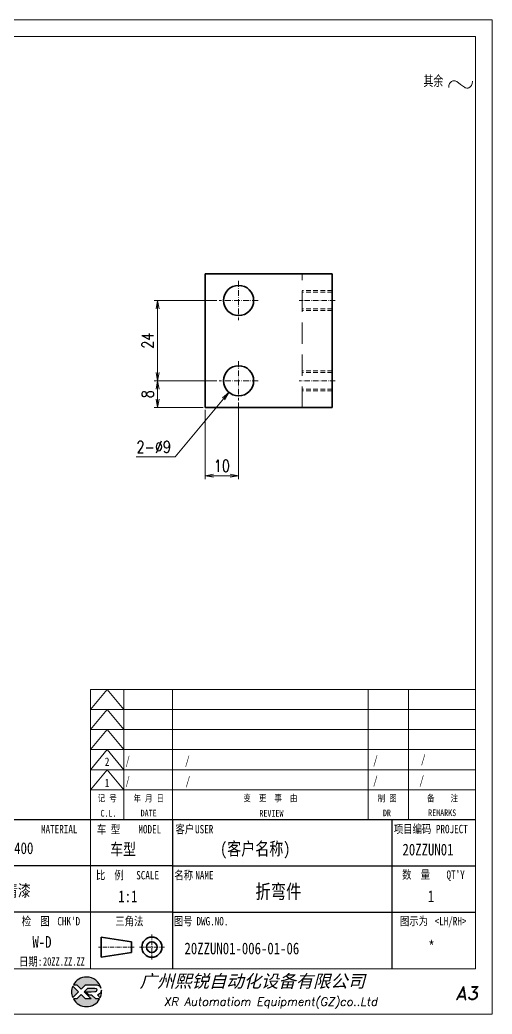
# Model space of a CAD drawing. Header units: millimetres. Extents: x 1333 to 142399, y -42879 to -5704.
# Drawn here: x 74299 to 74440.1, y -9398.6 to -9101.6 of the extents above; entities that cross this region are included whole.
import ezdxf
from ezdxf.enums import TextEntityAlignment as Align

# ---------------------------------------------------------------- set-up
doc = ezdxf.new("R2010")
doc.units = ezdxf.units.MM
doc.header["$LTSCALE"] = 0.5
for name, pattern in [('AM_ISO02W050x2', [3.75, 3, -0.75]), ('AM_ISO08W050x2', [9, 6, -0.75, 1.5, -0.75]), ('CENTER', [2, 1.25, -0.25, 0.25, -0.25]), ('DASHDOT', [18.5, 12, -3, 0.5, -3]), ('DASHED', [19.05, 12.7, -6.35]), ('DOT2', [0.125, 0, -0.125])]:
    doc.linetypes.add(name, pattern=pattern)
for name, color, linetype in [('DIM', 3, 'Continuous'), ('layer 1', 7, 'Continuous'), ('图\\M+19E79\\M+195B6\\M+18E9A', 7, 'Continuous'), ('图号', 7, 'Continuous'), ('图名', 7, 'Continuous'), ('数量', 7, 'Continuous'), ('材质', 7, 'Continuous'), ('表面处理', 7, 'Continuous'), ('车型', 7, 'Continuous')]:
    doc.layers.add(name, color=color, linetype=linetype)
for name, color, linetype, lineweight in [('中心线', 2, 'AM_ISO08W050x2', 18), ('图框', 7, 'Continuous', 18), ('标注线', 3, 'Continuous', 18), ('粗实线', 7, 'Continuous', 35), ('虚线', 1, 'AM_ISO02W050x2', 18)]:
    doc.layers.add(name, color=color, linetype=linetype, lineweight=lineweight)
doc.layers.add('打印', color=7, linetype='Continuous', lineweight=15, plot=False)
doc.layers.add('打印-禁用', color=7, linetype='Continuous', lineweight=15, plot=False)
doc.styles.add('DIM', font='romans.shx', dxfattribs={"width": 0.8, "bigfont": 'bigfont.shx'})
doc.styles.add('STYLE1', font='')
doc.styles.add('国标', font='simfang.ttf', dxfattribs={"width": 0.8})
doc.styles.add('机械长仿宋', font='gbenor.shx', dxfattribs={"height": 1, "bigfont": 'gbcbig.shx'})
doc.styles.add('标题\\M+18E9A', font='romand.shx', dxfattribs={"oblique": 10, "bigfont": 'bigfont.shx'})
doc.styles.get('STYLE1').set_extended_font_data('SimSun')
doc.dimstyles.new('XR 1-1$0', dxfattribs={"dimtxt": 3.5, "dimasz": 2.5, "dimexe": 1, "dimexo": 0.625, "dimgap": 1.2, "dimtad": 1, "dimzin": 9, "dimdsep": 46, "dimtxsty": 'DIM', "dimblk": 'OPEN', "dimcen": 0, "dimclrd": 8, "dimclre": 8, "dimclrt": 2, "dimazin": 2, "dimtfac": 0.5, "dimtmove": 0, "dimatfit": 3, "dimldrblk": 'OPEN', "dimfxl": 0, "dimtolj": 2, "dimlwd": 18, "dimlwe": 18, "dimarcsym": 0})
doc.dimstyles.new('XR 1-1$3', dxfattribs={"dimtxt": 3.5, "dimasz": 2.5, "dimexe": 1, "dimexo": 0.625, "dimgap": 1.2, "dimtad": 1, "dimtoh": 1, "dimdsep": 46, "dimtxsty": 'DIM', "dimblk": 'OPEN', "dimcen": 0, "dimclrd": 8, "dimclre": 8, "dimclrt": 2, "dimazin": 2, "dimtfac": 0.5, "dimtofl": 0, "dimtmove": 0, "dimatfit": 3, "dimldrblk": 'OPEN', "dimfxl": 0, "dimtolj": 2, "dimlwd": 18, "dimlwe": 18, "dimarcsym": 0})

# ---------------------------------------------------------------- blocks, each defined once
blk = doc.blocks.new('XR')
at = {"true_color": 0xfc8000}
h = blk.add_hatch(color=30, dxfattribs=at)
h.set_gradient(color1=(252, 128, 0), rotation=240, one_color=1, tint=1, name='INVCURVED')
edge = h.paths.add_edge_path()
edge.add_spline(control_points=[(-434.18, -5928.47), (-433.9, -5928.74), (-433.63, -5929.01), (-433.63, -5929.01), (-433.63, -5929.01), (-433.63, -5929.01), (-433.36, -5928.74), (-433.09, -5928.47)], knot_values=[0.5625, 0.5625, 0.5625, 0.5625, 0.625, 0.625, 0.625, 0.625, 0.6875, 0.6875, 0.6875, 0.6875], degree=3, periodic=0)
edge.add_spline(control_points=[(-433.09, -5928.47), (-432.82, -5928.2), (-432.54, -5927.93), (-432.54, -5927.93), (-432.54, -5927.93), (-432.54, -5927.93), (-432.04, -5927.93), (-431.53, -5927.93)], knot_values=[0.4375, 0.4375, 0.4375, 0.4375, 0.5, 0.5, 0.5, 0.5, 0.5625, 0.5625, 0.5625, 0.5625], degree=3, periodic=0)
edge.add_spline(control_points=[(-431.53, -5927.93), (-431.03, -5927.93), (-430.52, -5927.93), (-430.52, -5927.93), (-430.52, -5927.93), (-430, -5927.93), (-429.43, -5927.96), (-429.01, -5928.33)], knot_values=[0.25, 0.25, 0.25, 0.25, 0.3125, 0.3125, 0.3125, 0.3125, 0.4375, 0.4375, 0.4375, 0.4375], degree=3, periodic=0)
edge.add_spline(control_points=[(-429.01, -5928.33), (-428.88, -5928.44), (-428.78, -5928.59), (-428.71, -5928.75)], knot_values=[0.125, 0.125, 0.125, 0.125, 0.25, 0.25, 0.25, 0.25], degree=3, periodic=0)
edge.add_spline(control_points=[(-428.71, -5928.75), (-429.13, -5927.18), (-430.58, -5926.02), (-432.31, -5926.02)], knot_values=[0, 0, 0, 0, 0.125, 0.125, 0.125, 0.125], degree=3, periodic=0)
edge.add_spline(control_points=[(-432.31, -5926.02), (-433.72, -5926.02), (-434.94, -5926.79), (-435.58, -5927.93)], knot_values=[0.875, 0.875, 0.875, 0.875, 1, 1, 1, 1], degree=3, periodic=0)
edge.add_spline(control_points=[(-435.58, -5927.93), (-435.58, -5927.93), (-434.72, -5927.93), (-434.72, -5927.93), (-434.72, -5927.93), (-434.72, -5927.93), (-434.45, -5928.2), (-434.18, -5928.47)], knot_values=[0.6875, 0.6875, 0.6875, 0.6875, 0.8125, 0.8125, 0.8125, 0.8125, 0.875, 0.875, 0.875, 0.875], degree=3, periodic=0)
edge = h.paths.add_edge_path()
edge.add_spline(control_points=[(-434.79, -5929.26), (-435.04, -5929.02), (-435.34, -5928.72), (-435.54, -5928.53)], knot_values=[0.562504, 0.562504, 0.562504, 0.562504, 0.656252, 0.656252, 0.656252, 0.656252], degree=3, periodic=0)
edge.add_spline(control_points=[(-435.54, -5928.53), (-435.67, -5928.4), (-435.76, -5928.31), (-435.76, -5928.31), (-435.76, -5928.31), (-435.94, -5928.74), (-436.03, -5929.21), (-436.03, -5929.71)], knot_values=[0.25, 0.25, 0.25, 0.25, 0.312504, 0.312504, 0.312504, 0.312504, 0.562504, 0.562504, 0.562504, 0.562504], degree=3, periodic=0)
edge.add_spline(control_points=[(-436.03, -5929.71), (-436.03, -5930.2), (-435.94, -5930.67), (-435.76, -5931.1), (-435.76, -5931.1), (-435.4, -5930.75), (-435.05, -5930.4)], knot_values=[0.874998, 0.874998, 0.874998, 0.874998, 1.124998, 1.124998, 1.124998, 1.25, 1.25, 1.25, 1.25], degree=3, periodic=0)
edge.add_spline(control_points=[(-435.05, -5930.4), (-434.7, -5930.05), (-434.34, -5929.71), (-434.34, -5929.71), (-434.34, -5929.71), (-434.34, -5929.71), (-434.34, -5929.71), (-434.34, -5929.71)], knot_values=[0.749878, 0.749878, 0.749878, 0.749878, 0.874875, 0.874875, 0.874875, 0.874875, 0.874998, 0.874998, 0.874998, 0.874998], degree=3, periodic=0)
edge.add_spline(control_points=[(-434.34, -5929.71), (-434.34, -5929.71), (-434.34, -5929.71), (-434.34, -5929.71)], knot_values=[0.749634, 0.749634, 0.749634, 0.749634, 0.749817, 0.749817, 0.749817, 0.749817], degree=3, periodic=0)
edge.add_spline(control_points=[(-434.35, -5929.7), (-434.35, -5929.7), (-434.35, -5929.7), (-434.35, -5929.7)], knot_values=[0.738281, 0.738281, 0.738281, 0.738281, 0.742188, 0.742188, 0.742188, 0.742188], degree=3, periodic=0)
edge.add_spline(control_points=[(-434.35, -5929.7), (-434.36, -5929.69), (-434.37, -5929.68), (-434.38, -5929.67)], knot_values=[0.726563, 0.726563, 0.726563, 0.726563, 0.738281, 0.738281, 0.738281, 0.738281], degree=3, periodic=0)
edge.add_spline(control_points=[(-434.38, -5929.67), (-434.38, -5929.66), (-434.39, -5929.65), (-434.4, -5929.65)], knot_values=[0.718751, 0.718751, 0.718751, 0.718751, 0.726563, 0.726563, 0.726563, 0.726563], degree=3, periodic=0)
edge.add_spline(control_points=[(-434.4, -5929.65), (-434.42, -5929.63), (-434.45, -5929.6), (-434.47, -5929.58)], knot_values=[0.703126, 0.703126, 0.703126, 0.703126, 0.718751, 0.718751, 0.718751, 0.718751], degree=3, periodic=0)
edge.add_spline(control_points=[(-434.47, -5929.58), (-434.5, -5929.55), (-434.53, -5929.52), (-434.56, -5929.49)], knot_values=[0.687501, 0.687501, 0.687501, 0.687501, 0.703126, 0.703126, 0.703126, 0.703126], degree=3, periodic=0)
edge.add_spline(control_points=[(-434.56, -5929.49), (-434.63, -5929.42), (-434.71, -5929.35), (-434.79, -5929.26)], knot_values=[0.656252, 0.656252, 0.656252, 0.656252, 0.687501, 0.687501, 0.687501, 0.687501], degree=3, periodic=0)
at = {"true_color": 0x0348ff}
h = blk.add_hatch(color=160, dxfattribs=at)
h.set_gradient(color1=(3, 72, 255), color2=(0, 41, 153), one_color=1, tint=0.3, name='HEMISPHERICAL')
edge = h.paths.add_edge_path()
edge.add_spline(control_points=[(-432.54, -5929.67), (-432.26, -5929.95), (-431.94, -5930.23), (-431.66, -5930.51), (-431.66, -5930.51), (-431.66, -5930.51), (-431.66, -5930.51), (-431.66, -5930.51)], knot_values=[0.736842, 0.736842, 0.736842, 0.736842, 0.789474, 0.789474, 0.789474, 0.789474, 0.802633, 0.802633, 0.802633, 0.802633], degree=3, periodic=0)
edge.add_spline(control_points=[(-431.66, -5930.51), (-431.65, -5930.51), (-431.65, -5930.52), (-431.65, -5930.52)], knot_values=[0.802633, 0.802633, 0.802633, 0.802633, 0.815791, 0.815791, 0.815791, 0.815791], degree=3, periodic=0)
edge.add_spline(control_points=[(-431.65, -5930.52), (-431.64, -5930.53), (-431.64, -5930.53), (-431.64, -5930.53)], knot_values=[0.815791, 0.815791, 0.815791, 0.815791, 0.82237, 0.82237, 0.82237, 0.82237], degree=3, periodic=0)
edge.add_spline(control_points=[(-431.64, -5930.53), (-431.64, -5930.53), (-431.64, -5930.53), (-431.63, -5930.54)], knot_values=[0.82237, 0.82237, 0.82237, 0.82237, 0.828949, 0.828949, 0.828949, 0.828949], degree=3, periodic=0)
edge.add_spline(control_points=[(-431.63, -5930.54), (-431.63, -5930.54), (-431.63, -5930.54), (-431.63, -5930.54), (-431.63, -5930.54), (-431.63, -5930.54), (-431.59, -5930.54), (-431.52, -5930.54)], knot_values=[0.841901, 0.841901, 0.841901, 0.841901, 0.842105, 0.842105, 0.842105, 0.842105, 0.855264, 0.855264, 0.855264, 0.855264], degree=3, periodic=0)
edge.add_spline(control_points=[(-431.52, -5930.54), (-431.46, -5930.54), (-431.38, -5930.54), (-431.3, -5930.54)], knot_values=[0.855264, 0.855264, 0.855264, 0.855264, 0.868422, 0.868422, 0.868422, 0.868422], degree=3, periodic=0)
edge.add_spline(control_points=[(-431.3, -5930.54), (-431.26, -5930.54), (-431.22, -5930.54), (-431.18, -5930.54)], knot_values=[0.868422, 0.868422, 0.868422, 0.868422, 0.875, 0.875, 0.875, 0.875], degree=3, periodic=0)
edge.add_spline(control_points=[(-431.18, -5930.54), (-431.14, -5930.54), (-431.1, -5930.54), (-431.07, -5930.54)], knot_values=[0.875, 0.875, 0.875, 0.875, 0.881579, 0.881579, 0.881579, 0.881579], degree=3, periodic=0)
edge.add_spline(control_points=[(-431.07, -5930.54), (-431.05, -5930.54), (-431.04, -5930.54), (-431.03, -5930.54)], knot_values=[0.881579, 0.881579, 0.881579, 0.881579, 0.884869, 0.884869, 0.884869, 0.884869], degree=3, periodic=0)
edge.add_spline(control_points=[(-431.03, -5930.54), (-431.02, -5930.54), (-431, -5930.54), (-431, -5930.54)], knot_values=[0.884869, 0.884869, 0.884869, 0.884869, 0.888158, 0.888158, 0.888158, 0.888158], degree=3, periodic=0)
edge.add_spline(control_points=[(-431, -5930.54), (-430.99, -5930.54), (-430.99, -5930.54), (-430.98, -5930.54)], knot_values=[0.888158, 0.888158, 0.888158, 0.888158, 0.889803, 0.889803, 0.889803, 0.889803], degree=3, periodic=0)
edge.add_spline(control_points=[(-430.98, -5930.54), (-430.98, -5930.54), (-430.98, -5930.54), (-430.97, -5930.54)], knot_values=[0.889803, 0.889803, 0.889803, 0.889803, 0.891447, 0.891447, 0.891447, 0.891447], degree=3, periodic=0)
edge.add_spline(control_points=[(-430.97, -5930.54), (-430.97, -5930.54), (-430.97, -5930.54), (-430.97, -5930.54)], knot_values=[0.891447, 0.891447, 0.891447, 0.891447, 0.89227, 0.89227, 0.89227, 0.89227], degree=3, periodic=0)
edge.add_spline(control_points=[(-430.97, -5930.54), (-430.97, -5930.54), (-430.97, -5930.54), (-430.97, -5930.54)], knot_values=[0.89227, 0.89227, 0.89227, 0.89227, 0.893092, 0.893092, 0.893092, 0.893092], degree=3, periodic=0)
edge.add_spline(control_points=[(-430.97, -5930.54), (-430.97, -5930.54), (-430.97, -5930.54), (-430.97, -5930.54)], knot_values=[0.893092, 0.893092, 0.893092, 0.893092, 0.893503, 0.893503, 0.893503, 0.893503], degree=3, periodic=0)
edge.add_spline(control_points=[(-430.97, -5930.54), (-430.97, -5930.54), (-430.97, -5930.54), (-430.97, -5930.54)], knot_values=[0.893503, 0.893503, 0.893503, 0.893503, 0.893914, 0.893914, 0.893914, 0.893914], degree=3, periodic=0)
edge.add_spline(control_points=[(-430.97, -5930.54), (-430.97, -5930.54), (-430.97, -5930.54), (-430.97, -5930.54)], knot_values=[0.893914, 0.893914, 0.893914, 0.893914, 0.89412, 0.89412, 0.89412, 0.89412], degree=3, periodic=0)
edge.add_spline(control_points=[(-430.97, -5930.54), (-430.97, -5930.54), (-430.97, -5930.54), (-430.97, -5930.54)], knot_values=[0.89412, 0.89412, 0.89412, 0.89412, 0.894326, 0.894326, 0.894326, 0.894326], degree=3, periodic=0)
edge.add_spline(control_points=[(-430.97, -5930.54), (-430.97, -5930.54), (-430.97, -5930.54), (-430.97, -5930.54)], knot_values=[0.894428, 0.894428, 0.894428, 0.894428, 0.894531, 0.894531, 0.894531, 0.894531], degree=3, periodic=0)
edge.add_spline(control_points=[(-430.97, -5930.54), (-430.97, -5930.54), (-430.97, -5930.54), (-430.97, -5930.54)], knot_values=[0.894531, 0.894531, 0.894531, 0.894531, 0.894583, 0.894583, 0.894583, 0.894583], degree=3, periodic=0)
edge.add_spline(control_points=[(-430.97, -5930.54), (-430.97, -5930.54), (-430.97, -5930.54), (-430.97, -5930.54), (-430.97, -5930.54), (-430.97, -5930.54), (-430.73, -5930.78), (-430.49, -5931.01)], knot_values=[0.894685, 0.894685, 0.894685, 0.894685, 0.894737, 0.894737, 0.894737, 0.894737, 0.921052, 0.921052, 0.921052, 0.921052], degree=3, periodic=0)
edge.add_spline(control_points=[(-430.49, -5931.01), (-430.26, -5931.24), (-430.02, -5931.48), (-430.02, -5931.48)], knot_values=[0.921052, 0.921052, 0.921052, 0.921052, 0.947368, 0.947368, 0.947368, 0.947368], degree=3, periodic=0)
edge.add_spline(control_points=[(-430.02, -5931.48), (-430.02, -5931.48), (-430.02, -5931.48), (-430.02, -5931.48)], knot_values=[0.947522, 0.947522, 0.947522, 0.947522, 0.947573, 0.947573, 0.947573, 0.947573], degree=3, periodic=0)
edge.add_spline(control_points=[(-430.02, -5931.48), (-430.02, -5931.48), (-430.02, -5931.48), (-430.02, -5931.48)], knot_values=[0.947573, 0.947573, 0.947573, 0.947573, 0.947676, 0.947676, 0.947676, 0.947676], degree=3, periodic=0)
edge.add_spline(control_points=[(-430.02, -5931.48), (-430.02, -5931.48), (-430.02, -5931.48), (-430.02, -5931.48)], knot_values=[0.947676, 0.947676, 0.947676, 0.947676, 0.947779, 0.947779, 0.947779, 0.947779], degree=3, periodic=0)
edge.add_spline(control_points=[(-430.02, -5931.48), (-430.02, -5931.48), (-430.02, -5931.48), (-430.02, -5931.48)], knot_values=[0.947779, 0.947779, 0.947779, 0.947779, 0.947984, 0.947984, 0.947984, 0.947984], degree=3, periodic=0)
edge.add_spline(control_points=[(-430.02, -5931.48), (-430.02, -5931.48), (-430.02, -5931.48), (-430.02, -5931.48)], knot_values=[0.947984, 0.947984, 0.947984, 0.947984, 0.94819, 0.94819, 0.94819, 0.94819], degree=3, periodic=0)
edge.add_spline(control_points=[(-430.02, -5931.48), (-430.02, -5931.48), (-430.02, -5931.48), (-430.02, -5931.48)], knot_values=[0.94819, 0.94819, 0.94819, 0.94819, 0.948601, 0.948601, 0.948601, 0.948601], degree=3, periodic=0)
edge.add_spline(control_points=[(-430.02, -5931.48), (-430.02, -5931.48), (-430.02, -5931.48), (-430.02, -5931.48)], knot_values=[0.948601, 0.948601, 0.948601, 0.948601, 0.949012, 0.949012, 0.949012, 0.949012], degree=3, periodic=0)
edge.add_spline(control_points=[(-430.02, -5931.48), (-430.02, -5931.48), (-430.01, -5931.48), (-430.01, -5931.48)], knot_values=[0.949012, 0.949012, 0.949012, 0.949012, 0.949834, 0.949834, 0.949834, 0.949834], degree=3, periodic=0)
edge.add_spline(control_points=[(-430.01, -5931.48), (-430.01, -5931.48), (-430.01, -5931.48), (-430.01, -5931.48)], knot_values=[0.949834, 0.949834, 0.949834, 0.949834, 0.950657, 0.950657, 0.950657, 0.950657], degree=3, periodic=0)
edge.add_spline(control_points=[(-430.01, -5931.48), (-430.01, -5931.48), (-430, -5931.48), (-430, -5931.48)], knot_values=[0.950657, 0.950657, 0.950657, 0.950657, 0.952301, 0.952301, 0.952301, 0.952301], degree=3, periodic=0)
edge.add_spline(control_points=[(-430, -5931.48), (-429.99, -5931.48), (-429.98, -5931.48), (-429.98, -5931.48)], knot_values=[0.952301, 0.952301, 0.952301, 0.952301, 0.953946, 0.953946, 0.953946, 0.953946], degree=3, periodic=0)
edge.add_spline(control_points=[(-429.98, -5931.48), (-429.96, -5931.48), (-429.95, -5931.48), (-429.93, -5931.48)], knot_values=[0.953946, 0.953946, 0.953946, 0.953946, 0.957236, 0.957236, 0.957236, 0.957236], degree=3, periodic=0)
edge.add_spline(control_points=[(-429.93, -5931.48), (-429.91, -5931.48), (-429.89, -5931.48), (-429.87, -5931.48)], knot_values=[0.957236, 0.957236, 0.957236, 0.957236, 0.960525, 0.960525, 0.960525, 0.960525], degree=3, periodic=0)
edge.add_spline(control_points=[(-429.87, -5931.48), (-429.82, -5931.48), (-429.77, -5931.48), (-429.71, -5931.48)], knot_values=[0.960525, 0.960525, 0.960525, 0.960525, 0.967104, 0.967104, 0.967104, 0.967104], degree=3, periodic=0)
edge.add_spline(control_points=[(-429.71, -5931.48), (-429.65, -5931.48), (-429.59, -5931.48), (-429.53, -5931.48)], knot_values=[0.967104, 0.967104, 0.967104, 0.967104, 0.973683, 0.973683, 0.973683, 0.973683], degree=3, periodic=0)
edge.add_spline(control_points=[(-429.53, -5931.48), (-429.41, -5931.48), (-429.29, -5931.48), (-429.19, -5931.48)], knot_values=[0.973683, 0.973683, 0.973683, 0.973683, 0.98684, 0.98684, 0.98684, 0.98684], degree=3, periodic=0)
edge.add_spline(control_points=[(-429.19, -5931.48), (-429.1, -5931.48), (-429.04, -5931.48), (-429.04, -5931.48), (-429.67, -5932.62), (-430.9, -5933.39), (-432.31, -5933.39)], knot_values=[0.98684, 0.98684, 0.98684, 0.98684, 1, 1, 1, 1.052632, 1.052632, 1.052632, 1.052632], degree=3, periodic=0)
edge.add_spline(control_points=[(-432.31, -5933.39), (-433.72, -5933.39), (-434.94, -5932.62), (-435.58, -5931.48), (-435.58, -5931.48), (-435.58, -5931.48), (-435.36, -5931.48), (-435.15, -5931.48)], knot_values=[0.052632, 0.052632, 0.052632, 0.052632, 0.105263, 0.105263, 0.105263, 0.105263, 0.131579, 0.131579, 0.131579, 0.131579], degree=3, periodic=0)
edge.add_spline(control_points=[(-435.15, -5931.48), (-434.93, -5931.48), (-434.72, -5931.48), (-434.72, -5931.48), (-434.72, -5931.48), (-434.72, -5931.48), (-434.45, -5931.21), (-434.18, -5930.94)], knot_values=[0.131579, 0.131579, 0.131579, 0.131579, 0.157895, 0.157895, 0.157895, 0.157895, 0.184211, 0.184211, 0.184211, 0.184211], degree=3, periodic=0)
edge.add_spline(control_points=[(-434.18, -5930.94), (-433.9, -5930.67), (-433.63, -5930.4), (-433.63, -5930.4), (-433.63, -5930.4), (-433.63, -5930.4), (-433.36, -5930.67), (-433.09, -5930.94)], knot_values=[0.184211, 0.184211, 0.184211, 0.184211, 0.210526, 0.210526, 0.210526, 0.210526, 0.236842, 0.236842, 0.236842, 0.236842], degree=3, periodic=0)
edge.add_spline(control_points=[(-433.09, -5930.94), (-432.82, -5931.21), (-432.54, -5931.48), (-432.54, -5931.48), (-432.54, -5931.48), (-432.54, -5931.48), (-432.19, -5931.48), (-431.83, -5931.48)], knot_values=[0.236842, 0.236842, 0.236842, 0.236842, 0.263158, 0.263158, 0.263158, 0.263158, 0.289474, 0.289474, 0.289474, 0.289474], degree=3, periodic=0)
edge.add_spline(control_points=[(-431.83, -5931.48), (-431.48, -5931.48), (-431.12, -5931.48), (-431.12, -5931.48), (-431.12, -5931.48), (-431.12, -5931.48), (-431.57, -5931.03), (-432.02, -5930.59)], knot_values=[0.289474, 0.289474, 0.289474, 0.289474, 0.315789, 0.315789, 0.315789, 0.315789, 0.342105, 0.342105, 0.342105, 0.342105], degree=3, periodic=0)
edge.add_spline(control_points=[(-432.02, -5930.59), (-432.47, -5930.15), (-432.92, -5929.71), (-432.92, -5929.71), (-432.92, -5929.71), (-432.92, -5929.71), (-432.71, -5929.5), (-432.5, -5929.29)], knot_values=[0.342105, 0.342105, 0.342105, 0.342105, 0.368421, 0.368421, 0.368421, 0.368421, 0.394737, 0.394737, 0.394737, 0.394737], degree=3, periodic=0)
edge.add_spline(control_points=[(-432.5, -5929.29), (-432.3, -5929.09), (-432.09, -5928.88), (-432.09, -5928.88)], knot_values=[0.394737, 0.394737, 0.394737, 0.394737, 0.421053, 0.421053, 0.421053, 0.421053], degree=3, periodic=0)
edge.add_spline(control_points=[(-432.09, -5928.88), (-432.09, -5928.88), (-432.06, -5928.86), (-432.06, -5928.86)], knot_values=[0.421053, 0.421053, 0.421053, 0.421053, 0.473684, 0.473684, 0.473684, 0.473684], degree=3, periodic=0)
edge.add_spline(control_points=[(-432.06, -5928.86), (-432.06, -5928.86), (-432.06, -5928.86), (-432.06, -5928.86), (-432.06, -5928.86), (-432.06, -5928.86), (-430.4, -5928.86), (-430.26, -5928.86)], knot_values=[0.473684, 0.473684, 0.473684, 0.473684, 0.473684, 0.473684, 0.473684, 0.473684, 0.526316, 0.526316, 0.526316, 0.526316], degree=3, periodic=0)
edge.add_spline(control_points=[(-430.26, -5928.86), (-429.54, -5928.86), (-429.62, -5929.4), (-429.83, -5929.55)], knot_values=[0.526316, 0.526316, 0.526316, 0.526316, 0.578947, 0.578947, 0.578947, 0.578947], degree=3, periodic=0)
edge.add_spline(control_points=[(-429.83, -5929.55), (-429.94, -5929.62), (-430.08, -5929.65), (-430.26, -5929.65), (-430.26, -5929.65), (-430.26, -5929.65), (-430.48, -5929.65), (-430.71, -5929.66)], knot_values=[0.578947, 0.578947, 0.578947, 0.578947, 0.631579, 0.631579, 0.631579, 0.631579, 0.657895, 0.657895, 0.657895, 0.657895], degree=3, periodic=0)
edge.add_spline(control_points=[(-430.71, -5929.66), (-430.93, -5929.66), (-431.15, -5929.67), (-431.15, -5929.67), (-431.15, -5929.67), (-431.15, -5929.67), (-432.54, -5929.67), (-432.54, -5929.67)], knot_values=[0.657895, 0.657895, 0.657895, 0.657895, 0.684211, 0.684211, 0.684211, 0.684211, 0.736842, 0.736842, 0.736842, 0.736842], degree=3, periodic=0)
edge = h.paths.add_edge_path()
edge.add_spline(control_points=[(-428.6, -5929.32), (-428.61, -5929.67), (-428.76, -5930), (-429.06, -5930.22)], knot_values=[0.8, 0.8, 0.8, 0.8, 1, 1, 1, 1], degree=3, periodic=0)
edge.add_spline(control_points=[(-429.06, -5930.22), (-429.22, -5930.34), (-429.41, -5930.43), (-429.61, -5930.48)], knot_values=[0.6, 0.6, 0.6, 0.6, 0.8, 0.8, 0.8, 0.8], degree=3, periodic=0)
edge.add_spline(control_points=[(-429.61, -5930.48), (-429.61, -5930.48), (-428.9, -5931.19), (-428.9, -5931.19), (-428.9, -5931.19), (-428.69, -5930.73), (-428.58, -5930.23), (-428.58, -5929.71)], knot_values=[0.2, 0.2, 0.2, 0.2, 0.4, 0.4, 0.4, 0.4, 0.6, 0.6, 0.6, 0.6], degree=3, periodic=0)
edge.add_spline(control_points=[(-428.58, -5929.71), (-428.58, -5929.58), (-428.59, -5929.45), (-428.6, -5929.32)], knot_values=[0, 0, 0, 0, 0.2, 0.2, 0.2, 0.2], degree=3, periodic=0)
at = {"layer": 'layer 1', "color": 30}
for points, knots in [([(-432.31, -5926.02), (-430.58, -5926.02), (-429.13, -5927.18), (-428.71, -5928.75), (-428.71, -5928.75), (-428.78, -5928.59), (-428.88, -5928.44), (-429.01, -5928.33), (-429.01, -5928.33), (-429.43, -5927.96), (-430, -5927.93), (-430.52, -5927.93), (-430.52, -5927.93), (-430.52, -5927.93), (-432.54, -5927.93), (-432.54, -5927.93), (-432.54, -5927.93), (-432.54, -5927.93), (-433.63, -5929.01), (-433.63, -5929.01), (-433.63, -5929.01), (-433.63, -5929.01), (-434.72, -5927.93), (-434.72, -5927.93), (-434.72, -5927.93), (-434.72, -5927.93), (-435.58, -5927.93), (-435.58, -5927.93), (-435.58, -5927.93), (-434.94, -5926.79), (-433.72, -5926.02), (-432.31, -5926.02)], [0, 0, 0, 0, 0.125, 0.125, 0.125, 0.125, 0.25, 0.25, 0.25, 0.25, 0.375, 0.375, 0.375, 0.375, 0.5, 0.5, 0.5, 0.5, 0.625, 0.625, 0.625, 0.625, 0.75, 0.75, 0.75, 0.75, 0.875, 0.875, 0.875, 0.875, 1, 1, 1, 1]), ([(-435.76, -5931.1), (-435.94, -5930.67), (-436.03, -5930.2), (-436.03, -5929.71), (-436.03, -5929.71), (-436.03, -5929.21), (-435.94, -5928.74), (-435.76, -5928.31), (-435.76, -5928.31), (-435.76, -5928.31), (-434.34, -5929.71), (-434.34, -5929.71), (-434.34, -5929.71), (-434.34, -5929.71), (-435.76, -5931.1), (-435.76, -5931.1)], [0, 0, 0, 0, 0.25, 0.25, 0.25, 0.25, 0.5, 0.5, 0.5, 0.5, 0.75, 0.75, 0.75, 0.75, 1, 1, 1, 1])]:
    blk.add_open_spline(points, degree=3, knots=knots, dxfattribs=at)
at = {"layer": 'layer 1', "color": 154}
for points, knots in [([(-429.04, -5931.48), (-429.67, -5932.62), (-430.9, -5933.39), (-432.31, -5933.39), (-432.31, -5933.39), (-433.72, -5933.39), (-434.94, -5932.62), (-435.58, -5931.48), (-435.58, -5931.48), (-435.58, -5931.48), (-434.72, -5931.48), (-434.72, -5931.48), (-434.72, -5931.48), (-434.72, -5931.48), (-433.63, -5930.4), (-433.63, -5930.4), (-433.63, -5930.4), (-433.63, -5930.4), (-432.54, -5931.48), (-432.54, -5931.48), (-432.54, -5931.48), (-432.54, -5931.48), (-431.12, -5931.48), (-431.12, -5931.48), (-431.12, -5931.48), (-431.12, -5931.48), (-432.92, -5929.71), (-432.92, -5929.71), (-432.92, -5929.71), (-432.92, -5929.71), (-432.09, -5928.88), (-432.09, -5928.88), (-432.09, -5928.88), (-432.09, -5928.88), (-432.06, -5928.86), (-432.06, -5928.86), (-432.06, -5928.86), (-432.06, -5928.86), (-430.4, -5928.86), (-430.26, -5928.86), (-430.26, -5928.86), (-429.54, -5928.86), (-429.62, -5929.4), (-429.83, -5929.55), (-429.83, -5929.55), (-429.94, -5929.62), (-430.08, -5929.65), (-430.26, -5929.65), (-430.26, -5929.65), (-430.26, -5929.65), (-431.15, -5929.67), (-431.15, -5929.67), (-431.15, -5929.67), (-431.15, -5929.67), (-432.54, -5929.67), (-432.54, -5929.67), (-432.54, -5929.67), (-432.26, -5929.95), (-431.94, -5930.23), (-431.66, -5930.51), (-431.66, -5930.51), (-431.66, -5930.51), (-431.63, -5930.54), (-431.63, -5930.54), (-431.63, -5930.54), (-431.63, -5930.54), (-430.97, -5930.54), (-430.97, -5930.54), (-430.97, -5930.54), (-430.97, -5930.54), (-430.02, -5931.48), (-430.02, -5931.48), (-430.02, -5931.48), (-430.02, -5931.48), (-429.04, -5931.48), (-429.04, -5931.48)], [0, 0, 0, 0, 0.052632, 0.052632, 0.052632, 0.052632, 0.105263, 0.105263, 0.105263, 0.105263, 0.157895, 0.157895, 0.157895, 0.157895, 0.210526, 0.210526, 0.210526, 0.210526, 0.263158, 0.263158, 0.263158, 0.263158, 0.315789, 0.315789, 0.315789, 0.315789, 0.368421, 0.368421, 0.368421, 0.368421, 0.421053, 0.421053, 0.421053, 0.421053, 0.473684, 0.473684, 0.473684, 0.473684, 0.526316, 0.526316, 0.526316, 0.526316, 0.578947, 0.578947, 0.578947, 0.578947, 0.631579, 0.631579, 0.631579, 0.631579, 0.684211, 0.684211, 0.684211, 0.684211, 0.736842, 0.736842, 0.736842, 0.736842, 0.789474, 0.789474, 0.789474, 0.789474, 0.842105, 0.842105, 0.842105, 0.842105, 0.894737, 0.894737, 0.894737, 0.894737, 0.947368, 0.947368, 0.947368, 0.947368, 1, 1, 1, 1]), ([(-428.6, -5929.32), (-428.59, -5929.45), (-428.58, -5929.58), (-428.58, -5929.71), (-428.58, -5929.71), (-428.58, -5930.23), (-428.69, -5930.73), (-428.9, -5931.19), (-428.9, -5931.19), (-428.9, -5931.19), (-429.61, -5930.48), (-429.61, -5930.48), (-429.61, -5930.48), (-429.41, -5930.43), (-429.22, -5930.34), (-429.06, -5930.22), (-429.06, -5930.22), (-428.76, -5930), (-428.61, -5929.67), (-428.6, -5929.32)], [0, 0, 0, 0, 0.2, 0.2, 0.2, 0.2, 0.4, 0.4, 0.4, 0.4, 0.6, 0.6, 0.6, 0.6, 0.8, 0.8, 0.8, 0.8, 1, 1, 1, 1])]:
    blk.add_open_spline(points, degree=3, knots=knots, dxfattribs=at)
blk = doc.blocks.new('GZDEH零件A3图框V01版')
at = {"layer": '中心线', "color": 1, "linetype": 'CENTER', "lineweight": 5, "ltscale": 2}
for p, q in [((3175.82, -1822.66), (3175.82, -1830.26)), ((3170.49, -1826.46), (3159.89, -1826.46)), ((3179.62, -1826.46), (3172.02, -1826.46))]:
    blk.add_line(p, q, dxfattribs=at)
at = {"layer": '图\\M+19E79\\M+195B6\\M+18E9A', "color": 7}
blk.add_line((3272.49, -1788.46), (3092.49, -1788.46), dxfattribs=at)
at = {"layer": '图\\M+19E79\\M+195B6\\M+18E9A', "color": 9}
for p, q in [((3272.49, -1788.46), (3092.49, -1788.46)), ((3181.99, -1788.46), (3181.99, -1832.96)), ((3247.49, -1788.46), (3247.49, -1832.96)), ((3181.99, -1802.21), (3092.49, -1802.21)), ((3181.99, -1802.21), (3272.49, -1802.21)), ((3181.99, -1815.96), (3092.49, -1815.96)), ((3181.99, -1815.96), (3272.49, -1815.96))]:
    blk.add_line(p, q, dxfattribs=at)
at = {"layer": '图框', "linetype": 'Continuous'}
for p, q in [((3272.49, -1554.46), (2882.49, -1554.46)), ((3272.49, -1832.96), (3272.49, -1554.46)), ((3157.49, -1749.46), (3272.49, -1749.46)), ((3157.49, -1832.96), (3157.49, -1749.46)), ((2882.49, -1832.96), (3272.49, -1832.96))]:
    blk.add_line(p, q, dxfattribs=at)
at = {"layer": '图框', "color": 9}
for p, q in [((3157.49, -1755.46), (3162.49, -1749.46)), ((3162.49, -1749.46), (3167.49, -1755.46)), ((3167.49, -1788.46), (3167.49, -1749.46)), ((3240.49, -1788.46), (3240.49, -1749.46)), ((3252.49, -1749.46), (3252.49, -1788.46)), ((3157.49, -1755.46), (3272.49, -1755.46)), ((3157.49, -1761.46), (3162.49, -1755.46)), ((3162.49, -1755.46), (3167.49, -1761.46)), ((3157.49, -1761.46), (3272.49, -1761.46)), ((3157.49, -1767.46), (3162.49, -1761.46)), ((3162.49, -1761.46), (3167.49, -1767.46)), ((3157.49, -1767.46), (3272.49, -1767.46)), ((3157.49, -1773.46), (3162.49, -1767.46)), ((3162.49, -1767.46), (3167.49, -1773.46)), ((3157.49, -1773.46), (3272.49, -1773.46)), ((3157.49, -1779.46), (3162.49, -1773.46)), ((3162.49, -1773.46), (3167.49, -1779.46)), ((3157.49, -1779.46), (3272.49, -1779.46))]:
    blk.add_line(p, q, dxfattribs=at)
at = {"layer": '图框', "color": 9, "linetype": 'Continuous'}
blk.add_line((3181.99, -1749.46), (3181.99, -1832.96), dxfattribs=at)
at = {"layer": '图框', "color": 2, "linetype": 'ByBlock', "lineweight": 35}
for p, q in [((3169.69, -1824.86), (3160.69, -1823.46)), ((3160.69, -1829.46), (3160.69, -1823.46)), ((3169.69, -1824.86), (3169.69, -1828.06)), ((3169.69, -1828.06), (3160.69, -1829.46))]:
    blk.add_line(p, q, dxfattribs=at)
for radius in [3, 1.6]:
    blk.add_circle((3175.82, -1826.46), radius, dxfattribs=at)
at = {"layer": '打印-禁用', "linetype": 'Continuous'}
for p, q in [((3277.49, -1549.46), (2857.49, -1549.46)), ((3277.49, -1846.46), (3277.49, -1549.46)), ((2857.49, -1846.46), (3277.49, -1846.46))]:
    blk.add_line(p, q, dxfattribs=at)
at = {"layer": 'DIM', "xscale": 1.199999999999818, "yscale": 1.199999999999818, "zscale": 1.199999999999818}
blk.add_blockref('XR', (3675.07, 5275.84), dxfattribs=at)
at = {"layer": '图\\M+19E79\\M+195B6\\M+18E9A', "color": 9, "style": '国标', "width": 0.8}
for s, p in [('MATERIAL', (3148.14, -1792.46)), ('客户', (3185.68, -1792.46)), ('USER', (3191.46, -1792.46)), ('检  图', (3141.11, -1819.96)), ('日期:', (3139.62, -1832))]:
    blk.add_text(s, height=2.5, dxfattribs=at).set_placement(p, align=Align.CENTER)
for s, p in [('车 型', (3162.87, -1791.2)), ('MODEL', (3175.2, -1791.24))]:
    blk.add_text(s, height=2.5, dxfattribs=at).set_placement(p, align=Align.MIDDLE)
for s, p in [('项目编码 PROJECT', (3248.13, -1792.43)), ('比  例\u3000', (3159.1, -1806.21)), ('SCALE', (3171.15, -1806.21)), ('名称\u3000', (3182.54, -1806.21)), ('NAME', (3188.8, -1806.21)), ('数  量', (3250.61, -1806.05)), ("QT'Y ", (3263.86, -1806.05)), ("CHK'D", (3147.58, -1819.96)), ('三角法', (3164.9, -1819.96)), ('图号', (3182.36, -1819.96)), ('DWG.NO.', (3189.16, -1819.96)), ('图示为', (3249.94, -1819.93)), ('<LH/RH>', (3260.31, -1819.93))]:
    blk.add_text(s, height=2.5, dxfattribs=at).set_placement(p)
at = {"layer": '图\\M+19E79\\M+195B6\\M+18E9A', "color": 7, "lineweight": -3, "style": 'STYLE1', "oblique": 15}
blk.add_text('广州熙锐自动化设备有限公司 ', height=3.8, dxfattribs=at).set_placement((3172.16, -1838.51))
at = {"layer": '图\\M+19E79\\M+195B6\\M+18E9A', "color": 7, "style": '标题\\M+18E9A', "oblique": 10}
for s, height, p in [('A3', 4, (3269.91, -1840.2)), ('XR Automatiom Equipment(GZ)co..Ltd', 2.5, (3211.26, -1842.9))]:
    blk.add_text(s, height=height, dxfattribs=at).set_placement(p, align=Align.MIDDLE)
at = {"layer": '图框', "color": 9, "style": '国标', "width": 0.8}
for s, p in [('记 号', (3162.47, -1782.94)), ('年 月 日', (3174.9, -1782.98)), ('变  更  事  由', (3211.24, -1782.93)), ('C.L.', (3162.86, -1787.45)), ('DATE', (3174.85, -1787.42)), ('REVIEW', (3211.55, -1787.45))]:
    blk.add_text(s, height=2, dxfattribs=at).set_placement(p, align=Align.CENTER)
for s, p in [('制 图', (3246.15, -1781.95)), ('备    注', (3262.68, -1781.92)), ('DR', (3246.06, -1786.34)), ('REMARKS', (3262.57, -1786.32))]:
    blk.add_text(s, height=2, dxfattribs=at).set_placement(p, align=Align.MIDDLE)
blk = doc.blocks.new('DEH A3')
at = {"layer": '图框'}
blk.add_blockref('GZDEH零件A3图框V01版', (-2857.49, 1846.46), dxfattribs=at)
blk = doc.blocks.new('其余不去材料')
at = {"layer": '标注线', "color": 2, "lineweight": 13}
for points in [[(0, 0.17), (0.01, 0.48), (0.07, 0.79), (0.16, 1.09), (0.28, 1.36), (0.44, 1.6), (0.62, 1.8), (0.82, 1.97), (1.04, 2.09), (1.26, 2.17), (1.49, 2.21), (1.72, 2.21), (1.94, 2.17), (2.37, 1.97), (2.41, 1.95)], [(2.41, 1.95), (3.55, 1.11), (4.7, 0.27)], [(4.7, 0.27), (4.91, 0.14), (5.14, 0.05), (5.37, 0), (5.6, 0), (5.82, 0.04), (6.04, 0.11), (6.45, 0.38), (6.79, 0.8), (7.02, 1.34), (7.11, 1.95), (7.11, 2.09)]]:
    blk.add_lwpolyline(points, dxfattribs=at)
at = {"layer": '标注线', "color": 7, "linetype": 'DOT2', "style": '机械长仿宋'}
blk.add_text('其余', height=3.5, dxfattribs=at).set_placement((-7.56, 0.3))
blk = doc.blocks.new('_Open')
at = {"color": 0, "linetype": 'ByBlock', "lineweight": -2}
for p, q in [((-1, 0.17), (0, 0)), ((-1, -0.17), (0, 0)), ((0, 0), (-1, 0))]:
    blk.add_line(p, q, dxfattribs=at)
blk = doc.blocks.new('*D106')
at = {"layer": 'Defpoints', "color": 0, "transparency": 16777216}
for p in [(74364.31, -9215.22), (74354.31, -9217.37), (74364.31, -9237.72)]:
    blk.add_point(p, dxfattribs=at)
at = {"layer": '标注线', "color": 8, "lineweight": 18, "transparency": 16777216}
for p, q in [((74364.31, -9215.85), (74364.31, -9238.72)), ((74354.31, -9218), (74354.31, -9238.72)), ((74356.81, -9237.72), (74361.81, -9237.72))]:
    blk.add_line(p, q, dxfattribs=at)
at = {"layer": '标注线', "color": 8, "lineweight": 18, "transparency": 16777216, "xscale": 2.5, "yscale": 2.5, "zscale": 2.5, "rotation": 180}
blk.add_blockref('_Open', (74354.31, -9237.72), dxfattribs=at)
at = {"layer": '标注线', "color": 8, "lineweight": 18, "transparency": 16777216, "xscale": 2.5, "yscale": 2.5, "zscale": 2.5}
blk.add_blockref('_Open', (74364.31, -9237.72), dxfattribs=at)
at = {"layer": '标注线', "color": 2, "transparency": 16777216, "insert": (74359.31, -9234.77), "char_height": 3.5, "attachment_point": 5, "style": 'DIM'}
blk.add_mtext('\\A2;10', dxfattribs=at)
blk = doc.blocks.new('*D107')
at = {"layer": 'Defpoints', "color": 0, "transparency": 16777216}
for p in [(74340.1, -9209.37), (74358.46, -9209.37), (74354.31, -9217.37)]:
    blk.add_point(p, dxfattribs=at)
at = {"layer": '标注线', "color": 8, "lineweight": 18, "transparency": 16777216}
for p, q in [((74357.83, -9209.37), (74339.1, -9209.37)), ((74340.1, -9214.87), (74340.1, -9211.87)), ((74353.68, -9217.37), (74339.1, -9217.37))]:
    blk.add_line(p, q, dxfattribs=at)
at = {"layer": '标注线', "color": 8, "lineweight": 18, "transparency": 16777216, "xscale": 2.5, "yscale": 2.5, "zscale": 2.5}
for p, rotation in [((74340.1, -9209.37), 90), ((74340.1, -9217.37), 270)]:
    blk.add_blockref('_Open', p, dxfattribs=dict(at, rotation=rotation))
at = {"layer": '标注线', "color": 2, "transparency": 16777216, "insert": (74337.15, -9213.37), "char_height": 3.5, "attachment_point": 5, "rotation": 90, "style": 'DIM'}
blk.add_mtext('\\A2;8', dxfattribs=at)
blk = doc.blocks.new('*D108')
at = {"layer": 'Defpoints', "color": 0, "transparency": 16777216}
for p in [(74340.1, -9185.37), (74358.46, -9185.37), (74358.46, -9209.37)]:
    blk.add_point(p, dxfattribs=at)
at = {"layer": '标注线', "color": 8, "lineweight": 18, "transparency": 16777216}
for p, q in [((74357.83, -9185.37), (74339.1, -9185.37)), ((74340.1, -9206.87), (74340.1, -9187.87)), ((74357.83, -9209.37), (74339.1, -9209.37))]:
    blk.add_line(p, q, dxfattribs=at)
at = {"layer": '标注线', "color": 8, "lineweight": 18, "transparency": 16777216, "xscale": 2.5, "yscale": 2.5, "zscale": 2.5}
for p, rotation in [((74340.1, -9185.37), 90), ((74340.1, -9209.37), 270)]:
    blk.add_blockref('_Open', p, dxfattribs=dict(at, rotation=rotation))
at = {"layer": '标注线', "color": 2, "transparency": 16777216, "insert": (74337.15, -9197.37), "char_height": 3.5, "attachment_point": 5, "rotation": 90, "style": 'DIM'}
blk.add_mtext('\\A2;24', dxfattribs=at)
blk = doc.blocks.new('*D109')
at = {"layer": 'Defpoints', "color": 0, "transparency": 16777216}
for p in [(74367.19, -9205.92), (74361.42, -9212.83)]:
    blk.add_point(p, dxfattribs=at)
at = {"layer": '标注线', "color": 8, "lineweight": 18, "transparency": 16777216}
for p, q in [((74345.35, -9232.05), (74359.82, -9214.75)), ((74333.75, -9232.05), (74345.35, -9232.05))]:
    blk.add_line(p, q, dxfattribs=at)
at = {"layer": '标注线', "color": 8, "lineweight": 18, "transparency": 16777216, "xscale": 2.5, "yscale": 2.5, "zscale": 2.5, "rotation": 50.10422044295887}
blk.add_blockref('_Open', (74361.42, -9212.83), dxfattribs=at)
at = {"layer": '标注线', "color": 2, "transparency": 16777216, "insert": (74338.95, -9229.1), "char_height": 3.5, "attachment_point": 5, "style": 'DIM'}
blk.add_mtext('\\A2;2-%%c9', dxfattribs=at)

msp = doc.modelspace()

# ---------------------------------------------------------------- linework, layer by layer
at = {"layer": '中心线', "linetype": 'DASHDOT', "ltscale": 0.2925}
for p, q in [((74364.307, -9179.525), (74364.307, -9191.225)), ((74370.157, -9185.375), (74358.457, -9185.375)), ((74364.307, -9203.525), (74364.307, -9215.225)), ((74370.157, -9209.375), (74358.457, -9209.375))]:
    msp.add_line(p, q, dxfattribs=at)
at = {"layer": '中心线', "linetype": 'DASHDOT', "ltscale": 0.270015}
for p, q in [((74393.207, -9185.375), (74382.407, -9185.375)), ((74393.207, -9209.375), (74382.407, -9209.375))]:
    msp.add_line(p, q, dxfattribs=at)
at = {"layer": '打印'}
msp.add_lwpolyline([(74020.061, -9101.554), (74440.061, -9101.554), (74440.061, -9398.554), (74020.061, -9398.554)], close=True, dxfattribs=at)
at = {"layer": '粗实线'}
for p, q in [((74354.307, -9217.375), (74354.307, -9177.375)), ((74385.307, -9177.375), (74354.307, -9177.375)), ((74392.307, -9177.375), (74392.307, -9217.375)), ((74354.307, -9217.375), (74385.307, -9217.375))]:
    msp.add_line(p, q, dxfattribs=at)
at = {"layer": '粗实线', "ltscale": 0.175}
for p, q in [((74385.307, -9177.375), (74392.307, -9177.375)), ((74392.307, -9217.375), (74385.307, -9217.375))]:
    msp.add_line(p, q, dxfattribs=at)
at = {"layer": '粗实线'}
for centre in [(74364.307, -9185.375), (74364.307, -9209.375)]:
    msp.add_circle(centre, 4.5, dxfattribs=at)
at = {"layer": '虚线', "linetype": 'DASHED'}
msp.add_line((74383.307, -9217.375), (74383.307, -9177.375), dxfattribs=at)
at = {"layer": '虚线', "linetype": 'DASHED', "ltscale": 0.225}
for p, q in [((74392.307, -9182.375), (74383.307, -9182.375)), ((74392.307, -9182.916), (74383.307, -9182.916)), ((74392.307, -9187.833), (74383.307, -9187.833)), ((74392.307, -9188.375), (74383.307, -9188.375)), ((74392.307, -9206.375), (74383.307, -9206.375)), ((74392.307, -9206.916), (74383.307, -9206.916)), ((74392.307, -9211.833), (74383.307, -9211.833)), ((74392.307, -9212.375), (74383.307, -9212.375))]:
    msp.add_line(p, q, dxfattribs=at)

# ---------------------------------------------------------------- block references
at = {"layer": '图框'}
msp.add_blockref('DEH A3', (74020.061, -9398.554), dxfattribs=at)
at = {"layer": '标注线'}
msp.add_blockref('其余不去材料', (74427.093, -9121.942), dxfattribs=at)

# ---------------------------------------------------------------- texts
at = {"layer": '图\\M+19E79\\M+195B6\\M+18E9A', "color": 3, "style": '国标'}
for s, height, width, p in [('2', 2.5, 0.8, (74324.339, -9324.398)), ('/', 2.5, 0.705904, (74330.571, -9324.082)), ('/', 2.5, 0.8, (74348.306, -9324.082)), ('/', 2.5, 0.8, (74404.511, -9323.983)), ('/', 2.5, 0.8, (74418.806, -9323.612)), ('1', 2.5, 0.8, (74324.328, -9330.758)), ('/', 2.5, 0.705904, (74330.571, -9330.082)), ('/', 2.5, 0.8, (74348.478, -9330.167)), ('/', 2.5, 0.8, (74404.511, -9329.983)), ('/', 2.5, 0.8, (74418.343, -9329.972)), ('    (客户名称)', 3.85, 0.8, (74350.406, -9351.073)), ('20ZZUN01', 3.5, 0.8, (74413.278, -9351.144)), ('1:1', 3.5, 0.8, (74328.362, -9365.121)), ('W-D', 3.5, 0.8, (74302.699, -9378.737)), ('20ZZ.ZZ.ZZ', 2.5, 0.7, (74305.864, -9384.074))]:
    msp.add_text(s, height=height, dxfattribs=dict(at, width=width)).set_placement(p)
at = {"layer": '图\\M+19E79\\M+195B6\\M+18E9A', "color": 3, "style": '国标', "width": 0.8}
msp.add_text('*', height=3.5, dxfattribs=at).set_placement((74421.933, -9380.138), align=Align.CENTER)
at = {"layer": '图号', "color": 3, "style": '国标', "width": 0.8}
msp.add_text('20ZZUN01-006-01-06', height=3.5, dxfattribs=at).set_placement((74348.14, -9380.681))
at = {"layer": '图名', "color": 3, "style": '国标', "width": 0.8}
msp.add_text('折弯件', height=4.2, dxfattribs=at).set_placement((74376.213, -9364.04), align=Align.CENTER)
at = {"layer": '数量', "color": 3, "style": '国标', "width": 0.8}
msp.add_text('1', height=3.5, dxfattribs=at).set_placement((74421.779, -9365.106), align=Align.CENTER)
at = {"layer": '材质', "color": 3, "style": '国标', "width": 0.8}
msp.add_text('SS400', height=3.5, dxfattribs=at).set_placement((74298.219, -9350.734), align=Align.CENTER)
at = {"layer": '表面处理', "color": 3, "style": '国标', "width": 0.8}
msp.add_text('清漆', height=3.5, dxfattribs=at).set_placement((74298.361, -9363.411), align=Align.CENTER)
at = {"layer": '车型', "color": 3, "style": '国标', "width": 0.8}
msp.add_text('  车型', height=3.5, dxfattribs=at).set_placement((74322.166, -9351.058))

# ---------------------------------------------------------------- dimensions: what is measured, and where the dimension line sits
at = {"layer": '标注线'}
for base, p1, p2, picture, middle in [((74340.095, -9185.375), (74358.457, -9209.375), (74358.457, -9185.375), '*D108', (74337.145, -9197.375)), ((74340.095, -9209.375), (74354.307, -9217.375), (74358.457, -9209.375), '*D107', (74337.145, -9213.375))]:
    dim = msp.add_linear_dim(base=base, p1=p1, p2=p2, angle=90, dimstyle='XR 1-1$0', dxfattribs=at)
    dim.commit()
    dim.dimension.update_dxf_attribs({"geometry": picture, "text_midpoint": middle})
dim = msp.add_diameter_dim_2p(p1=(74367.194, -9205.922), p2=(74361.421, -9212.827), dimstyle='XR 1-1$3', override={"dimpost": '2-%%c<>'}, dxfattribs=at)
dim.commit()
dim.dimension.update_dxf_attribs({"geometry": '*D109', "text_midpoint": (74338.951, -9232.05), "dimtype": 163})
dim = msp.add_linear_dim(base=(74364.307, -9237.716), p1=(74354.307, -9217.375), p2=(74364.307, -9215.225), dimstyle='XR 1-1$0', dxfattribs=at)
dim.commit()
dim.dimension.update_dxf_attribs({"geometry": '*D106', "text_midpoint": (74359.307, -9234.766)})

doc.saveas('drawing.dxf')
